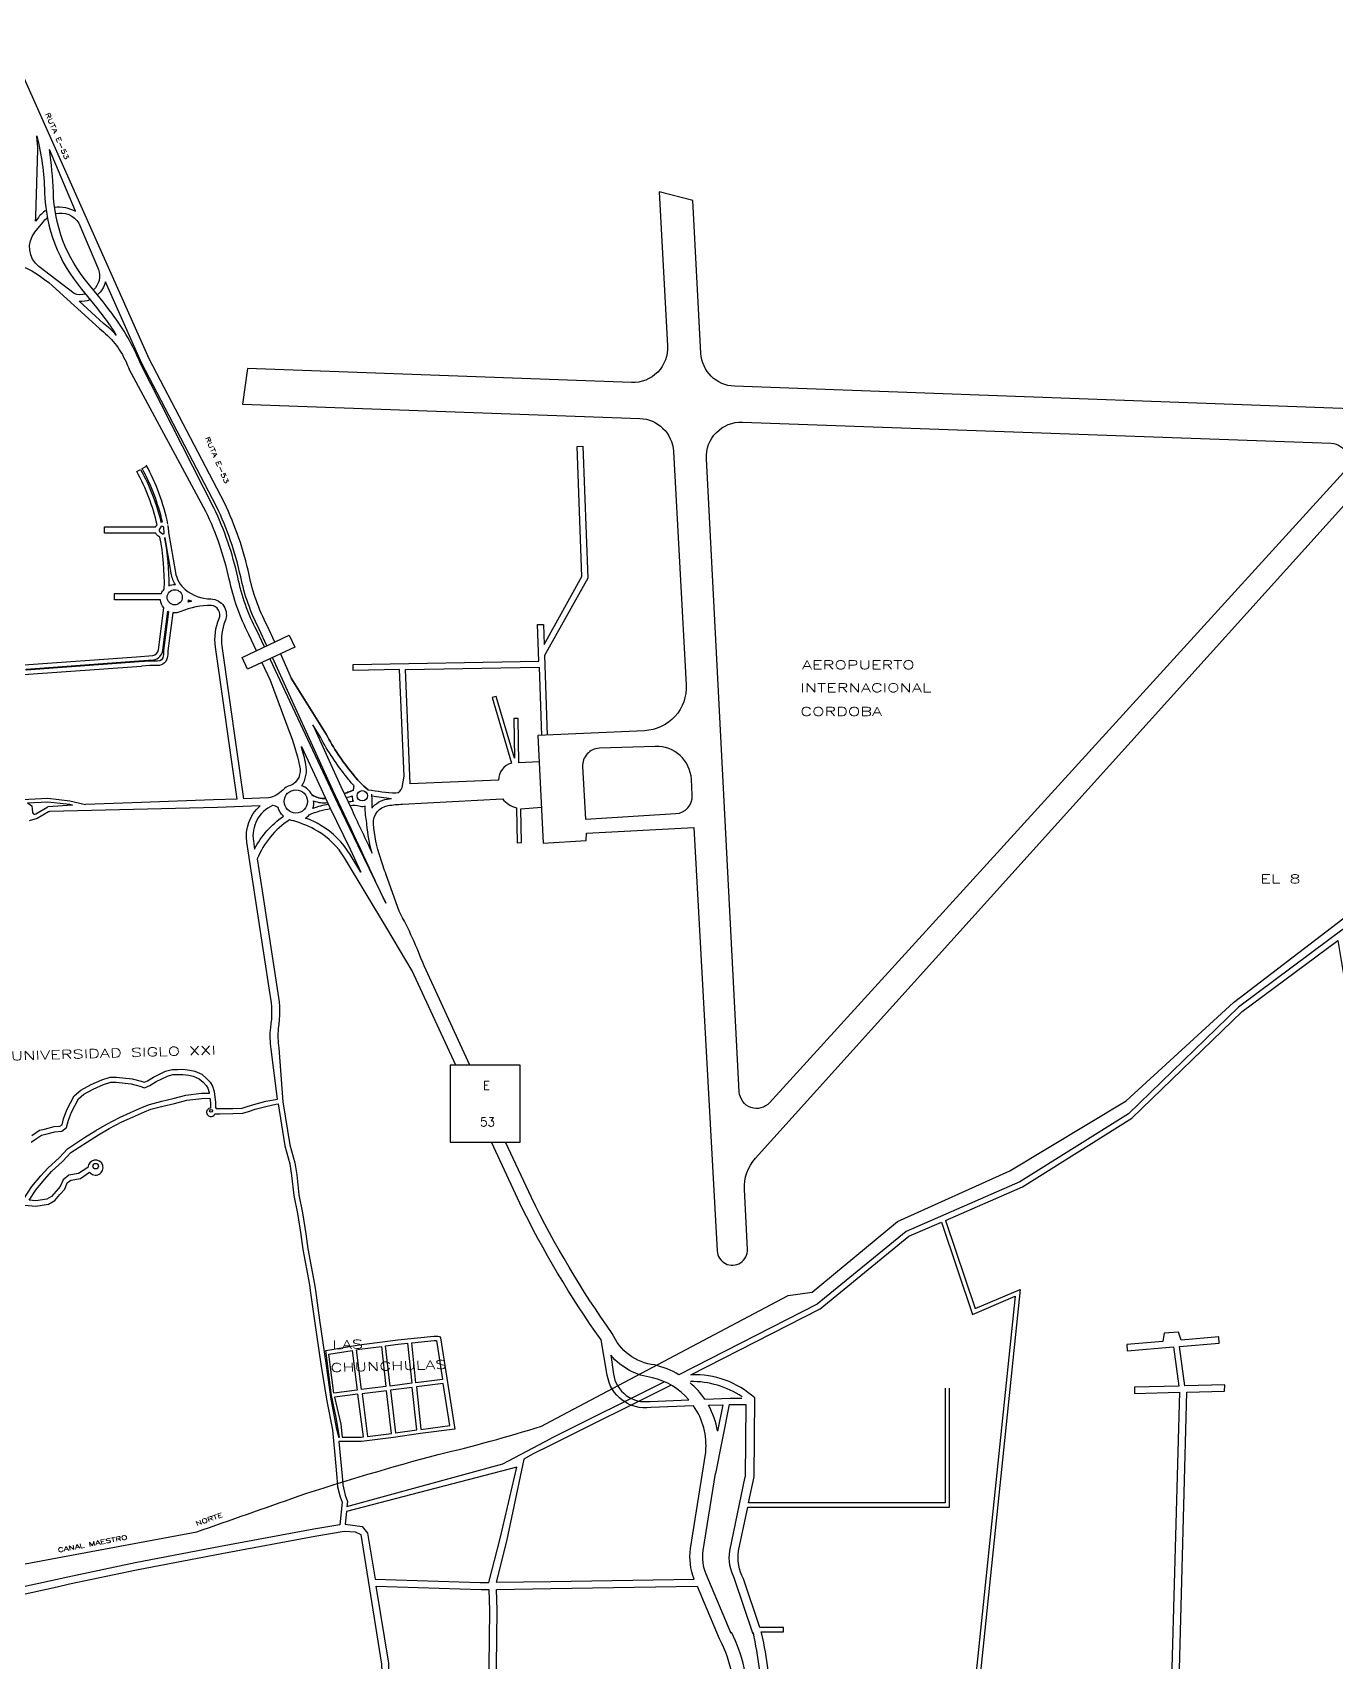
# Model space of a CAD drawing. Header units: millimetres. Extents: x 4375152 to 4409667, y 6523746 to 6549185.
# Drawn here: x 4383284 to 4386273, y 6533501 to 6537238 of the extents above; entities that cross this region are included whole.
import ezdxf
from ezdxf.enums import TextEntityAlignment as Align

# ---------------------------------------------------------------- set-up
doc = ezdxf.new("R2010")
doc.units = ezdxf.units.MM
for name, color, linetype in [('CANAL', 252, 'Continuous'), ('LINEA CALLE', 252, 'Continuous'), ('NOMBRE BARRIO', 8, 'Continuous'), ('NOMBRE CALLE', 252, 'Continuous')]:
    doc.layers.add(name, color=color, linetype=linetype)
doc.styles.add('ROMANS', font='romans')
doc.styles.add('S1', font='ROMANS')

msp = doc.modelspace()

# ---------------------------------------------------------------- linework, layer by layer
at = {"layer": 'CANAL', "transparency": 33554687, "flags": 128}
for points in [[(4384472.4, 6534051.8), (4385016.7, 6534340.5), (4385071.9, 6534347.8), (4385268.1, 6534510), (4385526, 6534626.3), (4385792.5, 6534786.7), (4386038.5, 6535012.7), (4387227.9, 6535923.2, 0.020953), (4387779.2, 6536285.5), (4387810.9, 6536492.4)], [(4383339.7, 6533738.6), (4383660.6, 6533798.3, 0.002932), (4383893, 6533879.9, -0.014144), (4384214.4, 6533975.8, 0.018994), (4384451.5, 6534040.7), (4384472.4, 6534051.8)]]:
    msp.add_lwpolyline(points, format="xyb", dxfattribs=at)
msp.add_lwpolyline([(4382391.5, 6533480.7), (4382420.2, 6533495.8), (4382655.5, 6533568.3), (4382781.2, 6533606.5), (4382912.1, 6533642.2), (4383016.4, 6533668.8), (4383204.9, 6533713.5), (4383339.7, 6533738.6)], dxfattribs=at)
at = {"layer": 'LINEA CALLE', "transparency": 33554687, "flags": 128}
for points in [[(4383551.3, 6536489.5), (4383217.6, 6537238.3)], [(4383533.5, 6536480.3), (4383450.7, 6536666.1)], [(4384825.6, 6534102.5), (4384885, 6534104.8)], [(4384885, 6534104.8), (4384910.9, 6534104.8)], [(4384834.2, 6534088.5), (4384867.4, 6534089.8), (4384855, 6534028.7)], [(4384882, 6534090.4), (4384850.1, 6533932.3)], [(4384882, 6534090.4), (4384920.1, 6534090.4), (4384918.5, 6533924)]]:
    msp.add_lwpolyline(points, dxfattribs=at)
for points in [[(4383314.7, 6536830.1, 0.108529), (4383294.8, 6536811.2), (4383290.1, 6536805.6, 0.032227), (4383291.1, 6536816.8), (4383295.8, 6536968.9, 0.018518), (4383293.2, 6537001.4, -0.0551), (4383311.2, 6536872.4, 0.170977), (4383396, 6536649.5, -0.012714), (4383449.5, 6536582.2, -0.022781), (4383475.4, 6536544.3, 0.046439), (4383446.5, 6536570.8), (4383390.4, 6536621.8, 0.110075), (4383415.5, 6536625.8)], [(4383531.2, 6536479.1, 0.063486), (4383465.4, 6536594.2, 0.012723), (4383411.3, 6536662.4, -0.171038), (4383331.2, 6536872.9, 0.025758), (4383322.4, 6536970)], [(4383405.4, 6536638.2, -0.158129), (4383378.7, 6536639.5), (4383298.2, 6536701.2, -0.4114), (4383288.5, 6536780.4), (4383306.8, 6536802.2, -0.08095), (4383317.5, 6536813.8)], [(4383336.1, 6536822.9, -0.327201), (4383389.8, 6536800.7), (4383434.6, 6536695, -0.304737), (4383423.2, 6536648, -0.304737)], [(4383450.6, 6536666.3, -0.153099), (4383432.6, 6536636.4)], [(4383797.2, 6535820), (4383779.7, 6535857.2, -0.068979), (4383734.8, 6535984.2, 0.056974), (4383681.2, 6536139.7), (4383505.5, 6536465.8)], [(4383815.3, 6535828.5), (4383797.7, 6535866, -0.069271), (4383754.4, 6535988.3, 0.056939), (4383699.4, 6536148.1), (4383531.2, 6536479.1)], [(4383821.3, 6535831.3), (4383803.7, 6535869, -0.069373), (4383761, 6535989.7, 0.056928), (4383705.5, 6536150.9), (4383533.5, 6536480.3)], [(4383839.5, 6535839.8), (4383821.6, 6535877.8, -0.069689), (4383780.5, 6535993.9, 0.056896), (4383723.6, 6536159.3), (4383551.3, 6536489.5)], [(4383852, 6535812.6), (4383877.2, 6535757.3), (4383956.8, 6535628.8, 0.0514), (4384017.2, 6535538.3, 0.062018), (4384053.3, 6535500.8, 0.02502), (4384117.2, 6535493.6, 0.339322), (4384131.2, 6535505.8), (4384136, 6535532.2), (4384125.7, 6535776.7), (4384019.3, 6535774.8), (4384019.1, 6535788.1), (4384445.2, 6535795.6), (4384442.3, 6535879.7), (4384455.6, 6535880.2), (4384457.1, 6535834.3), (4384543.8, 6535989.9), (4384532.9, 6536288.8), (4384546.2, 6536289.2), (4384557.2, 6535986.6), (4384458, 6535808.6), (4384464.2, 6535626.2)], [(4383809.9, 6535792.8), (4383828.9, 6535752.2), (4383871.8, 6535636.5, -0.041827), (4383896, 6535555.9, -0.373702), (4383875.2, 6535510.6, 0.138433), (4383857.5, 6535500, -0.166206), (4383824.4, 6535482), (4383767.7, 6535480)], [(4383828, 6535801.3), (4383984, 6535468.4), (4384030.1, 6535373.2), (4384093.8, 6535241), (4384093.8, 6535241, -0.000827), (4384049.1, 6535336.8, 0.001341), (4383998.3, 6535445.2), (4383972.4, 6535500.2), (4383833.9, 6535804.1)], [(4384053.3, 6535500.8, -0.062018), (4384017.2, 6535538.3, -0.0514), (4383956.8, 6535628.8), (4383877.2, 6535757.3)], [(4384019.9, 6535499.6), (4384010, 6535496.1, -0.00794), (4383998.3, 6535492, 0.00794), (4384010, 6535496.1), (4384019.9, 6535499.6, -0.011009), (4384021.1, 6535510.1, -0.049549), (4384005.1, 6535529.3, -0.050811), (4383943.8, 6535621.4), (4383926.3, 6535649.6), (4383990.5, 6535508.6), (4384016.4, 6535453.7, -0.001219), (4384062.6, 6535355.1, -0.046157), (4384050.5, 6535421.3, -0.015925), (4384050.3, 6535424.7, -0.062638), (4384046.9, 6535463, -0.14136), (4384035.1, 6535462.2, 0.118115), (4384011.6, 6535463.8)], [(4383924.5, 6535489, 0.167895), (4383956, 6535481, -0.167895), (4383924.5, 6535489, 0.196422), (4383901.1, 6535510, 0.202644), (4383910.6, 6535559, 0.020431), (4383900.2, 6535600.1), (4383965.9, 6535459.9), (4384012, 6535364.6), (4384036.6, 6535311.5), (4384012.1, 6535352.3, 0.124105), (4383944.8, 6535419.1, 0.057659), (4383909.4, 6535435.7, 0.072647), (4383918.5, 6535443.6, -0.072079), (4383967, 6535457.6)], [(4386873.1, 6535615.3), (4386050.4, 6535001.7), (4385797.9, 6534757.5), (4385548.5, 6534600.9), (4385287.7, 6534487.3), (4385083.3, 6534320.4), (4384766.5, 6534158.5, 0.079863), (4384710.7, 6534181, -0.272146), (4384613.6, 6534253.5, -0.041324), (4384428, 6534564.9), (4384368.9, 6534692.4)], [(4384061.3, 6535487.2, 0.014219), (4384106.7, 6535480.9, 0.014219)], [(4383962.5, 6535467.1, 0.050104), (4383926.6, 6535457.7, 0.109383), (4383928.4, 6535475.6, 0.137909), (4383960.5, 6535471.5)], [(4384007.2, 6535473.1, -0.051953), (4384019.7, 6535474.5, -0.139201), (4384017.9, 6535486.3), (4384009.5, 6535484.1, -0.000409), (4384002.9, 6535482.3)], [(4384061.8, 6535458.7, -0.192297), (4384096.9, 6535479.3, -0.011473), (4384106.7, 6535480.9, -0.011473)], [(4384286.9, 6534869.2), (4384181.6, 6535096.5, 0.036521), (4384124.4, 6535222.2), (4384094.7, 6535305.9, -0.005612), (4384081.5, 6535344.5, -0.056961), (4384065.4, 6535422.4, -0.391004), (4384099.4, 6535464.5, -0.041339), (4384132.3, 6535467.7), (4384361.6, 6535480.1, 0.162582), (4384393.8, 6535459.1), (4384395.7, 6535379.4), (4384405.6, 6535379.6), (4384403.7, 6535457.4), (4384450.8, 6535460.7)], [(4384124.4, 6535222.2), (4384094.7, 6535305.9, -0.005612), (4384081.5, 6535344.5, -0.056961), (4384065.4, 6535422.4, -0.391004), (4384099.4, 6535464.5, -0.041339), (4384132.3, 6535467.7)], [(4384825.6, 6534102.5, 0.066061), (4384792.4, 6534139.7, 0.066061)], [(4384855.2, 6534029.6, 0.083065), (4384834.2, 6534088.5, -0.272146)], [(4384886.3, 6533564.7), (4384828.7, 6533700.6, -0.125398), (4384822.2, 6533755.3), (4384850.1, 6533932.3, 0.153119)], [(4384936.7, 6533563.6), (4384894.2, 6533690.5, -0.163316), (4384883.2, 6533754.3), (4384918.5, 6533924, 0.153119)]]:
    msp.add_lwpolyline(points, format="xyb", dxfattribs=at)
at = {"layer": 'LINEA CALLE', "transparency": 33554687}
for points in [[(4383333.9, 6536837.8, -0.154817), (4383382.1, 6536828.3), (4383322.4, 6536970)], [(4386641.1, 6536362.6), (4384893.9, 6536426.7, -0.388499), (4384816.9, 6536502.4), (4384798.7, 6536852.7), (4384721.1, 6536873), (4384740.5, 6536519.6, -0.441227), (4384657.7, 6536435.3), (4383776.7, 6536467.6), (4383765.2, 6536385.8), (4384676.7, 6536353, -0.387893), (4384753.8, 6536277.4), (4384783.1, 6535741.8, -0.416835), (4384687.8, 6535636.4), (4384443, 6535625.2), (4384454.7, 6535378.3), (4384553.8, 6535384.2), (4384554.7, 6535401.1), (4384801, 6535414.6), (4384854.2, 6534442.9, 1), (4384923.8, 6534446.5), (4384916.7, 6534583.4, -0.198952), (4384942.3, 6534655.6), (4386384.6, 6536255.7, -0.221831)], [(4383080.6, 6536725.3), (4383112.2, 6536724.4), (4383118.9, 6536726.7), (4383157.8, 6536724.5, -0.18349), (4383329.5, 6536656.9), (4383436.9, 6536559.3, -0.126384), (4383497.9, 6536482.7, 0.001383), (4383505.5, 6536465.8)], [(4384905, 6534807.5), (4384829.5, 6536260.4, -0.44021), (4384912.2, 6536344.5), (4386263.2, 6536295.9, -0.638641), (4386291.4, 6536229), (4384974.6, 6534782.7, -0.666323), (4384905, 6534807.5)], [(4383531.4, 6536235.9, -0.068534), (4383577.9, 6536115.2, -0.064033), (4383581.4, 6536115.4, 0.069072), (4383534.9, 6536237.8, 0.069072)], [(4383162.9, 6536225.3), (4383160.9, 6535880.3, 0.129265), (4383167, 6535860.9, 0.091125), (4383189, 6535837.1), (4383217.1, 6535816, -0.159816), (4383237.3, 6535786.4), (4383237.5, 6535764.1, 0.646695), (4383255.2, 6535757.8), (4383263.4, 6535765.2), (4383533.6, 6535784.8)], [(4383172.9, 6536225.3), (4383170.9, 6535880.5, 0.12706), (4383175.4, 6535866.3, 0.091125), (4383195, 6535845.1), (4383222.6, 6535824.5, 0.003958), (4383254.8, 6535796.3), (4383264.1, 6535787.3), (4383522.2, 6535806)], [(4383522.2, 6535806), (4383559.5, 6535808.7, 0.32559), (4383572.3, 6535822.3), (4383584.5, 6535918.2, -0.156246), (4383576.9, 6535936.4), (4383471.6, 6535936.4), (4383471.6, 6535951.4), (4383579.2, 6535951.4, -0.09375), (4383585.7, 6535961.5, 0.055256), (4383575.5, 6536080.6), (4383571, 6536083.9, -0.119609), (4383566, 6536089.5), (4383448.8, 6536089.5), (4383448.8, 6536104.5), (4383566, 6536104.5, -0.032697), (4383567.1, 6536106.3), (4383569.1, 6536109, 0.070662), (4383522.7, 6536231)], [(4383585.6, 6536090.1), (4383584.7, 6536101.9, 0.669534), (4383577.8, 6536104.1), (4383575.2, 6536100.5, 0.424808), (4383576.8, 6536092), (4383581.9, 6536088.3, 0.508878), (4383585.6, 6536090.1)], [(4383593.5, 6536107.2, -0.085129), (4383594.6, 6536102.7), (4383595.6, 6536091), (4383611.2, 6535999.6, 0.179444), (4383633.9, 6535960.1, 0.175341), (4383692.8, 6535938.8, -0.526752), (4383725.3, 6535888.1, 0.133901), (4383718.1, 6535830.3), (4383767.7, 6535480)], [(4383527.4, 6535796.4), (4383560.7, 6535798.8, 0.332369), (4383582.2, 6535821), (4383593.6, 6535910.7, 0.016382), (4383595.5, 6535909.8), (4383584.1, 6535820.5, -0.012288), (4383583.4, 6535808.2, -0.403909), (4383570.2, 6535795.7, 0.012596), (4383552.4, 6535796.2), (4383528.4, 6535794.4)], [(4383752.6, 6535479.4), (4383703.2, 6535828.2, -0.133901), (4383711.5, 6535893.9, 0.499744), (4383694, 6535923.8, 0.093602), (4383623.6, 6535910.1, -0.146319), (4383605.3, 6535907), (4383594.1, 6535819.7, -0.01169), (4383593.4, 6535807.5, -0.403806), (4383569.9, 6535785.8, 0.012456), (4383552.7, 6535786.2), (4383533.6, 6535784.8)], [(4383528.4, 6535794.4), (4383268.6, 6535775.6, 0.031817), (4383268.5, 6535777.6), (4383527.4, 6535796.4)], [(4384445.9, 6535564.6), (4384398.9, 6535562.9), (4384397.9, 6535664.3), (4384388, 6535664.2), (4384389, 6535573.4), (4384347, 6535715), (4384337.6, 6535712.2), (4384382, 6535562, 0.330138), (4384352.7, 6535522.7), (4384150.1, 6535514.1), (4384139, 6535776.9), (4384445.6, 6535782.3), (4384451, 6535625.5)], [(4383785.3, 6535315.3), (4383775.3, 6535380.3, -0.256238), (4383805.4, 6535464), (4383805.4, 6535464), (4383707.5, 6535460.4)], [(4383834.2, 6535465, 0.335469), (4383790.2, 6535382.6), (4383792.9, 6535364.8, -0.123262), (4383859, 6535440.2, -0.143501), (4383846.9, 6535460.2, 0.058653), (4383834.4, 6535465), (4383834.2, 6535465)], [(4384254.3, 6534869.2), (4384154.3, 6535085), (4384096.1, 6535183.6), (4383999.2, 6535344.5, 0.124325), (4383937, 6535406.2, 0.056566), (4383882.8, 6535429.5, -0.059393), (4383873.2, 6535431.6, 0.155754), (4383798.9, 6535342), (4383810.1, 6535269.1)], [(4383810.1, 6535269.1), (4383846, 6535034.1, -0.089502), (4383847.2, 6534952.9, 0.060989), (4383848.5, 6534908.2), (4383857.8, 6534784.4)], [(4385377.9, 6534512.8), (4385554.5, 6534589.7), (4385805.7, 6534747.5), (4386058.6, 6534992.1), (4386277.9, 6535155.3), (4386290.9, 6535077.2, 0.034587), (4386451.9, 6534879.1), (4386444.5, 6534818.9), (4386481.7, 6533295.7)], [(4384472.4, 6533684.3), (4384801.2, 6533689.6, -0.126371), (4384792.9, 6533759.5), (4384827.9, 6533981.2, 0.176555), (4384800.2, 6534087.2), (4384701.7, 6534083.3, -0.412207), (4384602.1, 6534157.8), (4384587.7, 6534238.9, -0.041007), (4384401.3, 6534552.2), (4384336.3, 6534692.4)], [(4385377.5, 6534127.7), (4385377.5, 6533864.6), (4384977.3, 6533864.6), (4384926.4, 6533864.6), (4384938.7, 6533924), (4384940.4, 6534105.4, 0.197603), (4384794.1, 6534158.3), (4385090.2, 6534309.7), (4385294.3, 6534476.4), (4385368.7, 6534508.8)], [(4384472.4, 6533668.2), (4384808, 6533673.6), (4384859.1, 6533553.1, -0.138373), (4384894, 6533378.6), (4384901.1, 6533205.1), (4384349.6, 6533188.8), (4384346.5, 6533277.7)]]:
    msp.add_lwpolyline(points, format="xyb", dxfattribs=at)
for points in [[(4383522.7, 6536231), (4383531.4, 6536235.9)], [(4383534.9, 6536237.8), (4383543.7, 6536242.7)], [(4383375.3, 6535465.7), (4383318.7, 6535461.5)], [(4383698.4, 6535477.5), (4383533.1, 6535471.5), (4383404.6, 6535466.8)], [(4383752.6, 6535479.4), (4383698.4, 6535477.5)], [(4385910.8, 6533338.5), (4385932, 6534118.7), (4386018.5, 6534120.9), (4386018.7, 6534135.3), (4385927.5, 6534132.9), (4385915.2, 6534223.5), (4386005.6, 6534230.9), (4386004.9, 6534245.2), (4385918.7, 6534238.2), (4385912.6, 6534256.3), (4385880.1, 6534253.7), (4385876.6, 6534234.7), (4385794.1, 6534228), (4385795.1, 6534213.7), (4385900.8, 6534222.3), (4385913.1, 6534132.6), (4385811.7, 6534130), (4385811.3, 6534115.6), (4385914.7, 6534118.3), (4385893.7, 6533348.4)], [(4384733.5, 6534142.3), (4384472.4, 6534012.5)], [(4384748.8, 6534134.6), (4384472.4, 6533997)], [(4384472.4, 6533996.9), (4384430.6, 6533976), (4384410.7, 6533964.8), (4384371, 6533776.6), (4384347.5, 6533682.3), (4384472.4, 6533684.3)], [(4384107.4, 6533277.7), (4384100.6, 6533496.7), (4384072, 6533673.4), (4384312.8, 6533665.6), (4384330.5, 6533665.9), (4384331.9, 6533617.7), (4384328.4, 6533297), (4384329, 6533277.7)], [(4384346.5, 6533277.7), (4384345.8, 6533297.5), (4384349.3, 6533618.2), (4384347.9, 6533666.1), (4384472.4, 6533668.2)]]:
    msp.add_lwpolyline(points, dxfattribs=at)
for points in [[(4383587.5, 6536078.8, -0.029443), (4383586.1, 6536078.4, -0.049969), (4383595.9, 6535968.7, -0.121419), (4383611.1, 6535971.5, -0.093748), (4383601.4, 6535997.8)], [(4383648.3, 6535933.5, 0.009371), (4383640.7, 6535931.6, 0.041322), (4383641.5, 6535936.9, 0.01767), (4383648.3, 6535933.5)], [(4384759.5, 6535446, 0.412028), (4384797, 6535488.1), (4384795, 6535524.9, 0.408307), (4384712.3, 6535600.5), (4384584, 6535596.1, 0.419853), (4384545.4, 6535553.9), (4384551.9, 6535433.1)]]:
    msp.add_lwpolyline(points, format="xyb", close=True, dxfattribs=at)
at = {"layer": 'LINEA CALLE', "transparency": 33554687, "flags": 128}
msp.add_lwpolyline([(4383776.9, 6535777.4), (4383764.1, 6535804.5), (4383872.6, 6535855.4), (4383885.4, 6535828.2)], close=True, dxfattribs=at)
at = {"layer": 'LINEA CALLE', "linetype": 'ByBlock', "transparency": 33554687}
for points in [[(4383119.4, 6535426.2), (4383129.5, 6535435.8), (4383193.8, 6535463), (4383260.3, 6535478.5), (4383318.6, 6535481.4), (4383369.4, 6535475.7), (4383404.6, 6535466.8)], [(4383271.8, 6535470.8), (4383318.4, 6535473.1), (4383368, 6535467.6), (4383375.3, 6535465.7)], [(4383280.5, 6534692.4), (4383288.2, 6534697.9), (4383304, 6534708.6), (4383313.6, 6534710.6), (4383334.7, 6534716.2), (4383350.3, 6534717.2), (4383361.4, 6534725.5), (4383365.6, 6534742.5), (4383372.9, 6534761.4), (4383388.6, 6534791.3), (4383401.3, 6534802.3), (4383422.9, 6534814.2), (4383446.3, 6534824.5), (4383463, 6534830), (4383475.4, 6534830), (4383510, 6534825.7), (4383529.7, 6534820.8), (4383540.7, 6534817.2), (4383552.3, 6534822.6), (4383566.8, 6534831.1), (4383592.8, 6534843.8), (4383605.6, 6534847.3), (4383616.8, 6534847.3), (4383628.1, 6534847.7), (4383642.3, 6534846.1), (4383651.8, 6534843.7), (4383666, 6534837.8), (4383674.7, 6534830.2), (4383681.5, 6534822.6), (4383685.9, 6534816), (4383688.9, 6534806.1), (4383689, 6534805)], [(4383263.6, 6534562), (4383282, 6534590.5), (4383302.6, 6534614.9), (4383318.7, 6534632.9), (4383345.1, 6534657.3), (4383363.7, 6534677.2), (4383402.9, 6534702.9), (4383428.6, 6534719), (4383453.7, 6534733.7), (4383483.3, 6534749.1), (4383508.4, 6534760.1), (4383535.4, 6534772.3), (4383551.5, 6534778.7), (4383579.8, 6534786.4), (4383606.1, 6534792.2), (4383635.1, 6534799.9), (4383671.1, 6534804.4), (4383689.7, 6534805)], [(4383857.8, 6534784.4), (4383874.1, 6534686.2), (4383885.5, 6534644.7), (4383889.5, 6534616.9), (4383894.2, 6534571.6), (4383903, 6534530.3), (4383910.3, 6534481.8), (4383915.1, 6534447.6), (4383930.3, 6534366.3), (4383932.3, 6534351.6)], [(4383920.5, 6534351.6), (4383930, 6534282), (4383945, 6534183.1), (4383958.5, 6534097.8), (4383972, 6534032.2), (4383978.8, 6533957.5), (4383981.5, 6533922.8), (4383983, 6533901), (4383987, 6533886.6), (4383989.5, 6533878.7), (4383993.7, 6533866), (4383988.5, 6533814.3), (4383928.6, 6533803.9), (4383714.9, 6533764.8), (4383519.1, 6533726.8), (4383364.7, 6533694.4), (4383339.7, 6533688.9)], [(4383932.3, 6534351.6), (4383941.6, 6534283.7), (4383956.6, 6534184.9), (4383968.1, 6534102.8), (4383981, 6534033.6), (4383985.3, 6534015.4), (4383988, 6534015.4), (4383979.8, 6534060.6), (4383969.5, 6534110.9), (4383956.3, 6534214.4), (4384032.5, 6534226.8), (4384121.2, 6534238.4), (4384204, 6534246.7), (4384213.5, 6534246.9), (4384216.9, 6534246.3), (4384219.4, 6534243.3), (4384252, 6534033.7), (4384173.9, 6534023.5), (4384111.9, 6534014.6), (4384037.9, 6534005.7), (4383986.2, 6534005.7), (4383993.5, 6533925.6), (4383995.5, 6533905.6), (4384000.8, 6533882.4), (4384005.8, 6533867.4), (4384004.7, 6533856), (4384362.2, 6533953.8), (4384472.4, 6534012.5)], [(4383339.7, 6533688.9), (4383202, 6533658.6), (4383201.4, 6533754), (4383200.6, 6533797.8), (4383198.5, 6533812.8), (4383197.4, 6533823.5), (4383192.3, 6533837.5), (4383147.4, 6533961.9), (4383132, 6534008.9), (4383121.4, 6534070.7), (4383109.9, 6534137.9), (4383112.7, 6534196.6), (4383124.2, 6534266)], [(4384153.4, 6534231.9), (4384204.6, 6534237), (4384210.5, 6534237.1), (4384224.3, 6534148), (4384163.1, 6534140.2), (4384153.4, 6534231.9)], [(4384174.5, 6534033.2), (4384240.8, 6534041.7), (4384225.8, 6534138.4), (4384164.2, 6534130.6), (4384174.5, 6534033.4)], [(4383339.7, 6533672.1), (4383368.1, 6533678.4), (4383522.3, 6533710.8), (4383718, 6533748.7), (4383931.4, 6533787.8), (4383998.1, 6533799.3), (4384023.5, 6533797.8), (4384036.3, 6533791.6)], [(4384036.3, 6533791.6), (4384084.4, 6533494.1), (4384086, 6533443.3), (4384091.2, 6533277.7)], [(4383244.3, 6533156.1), (4383229.5, 6533155.6), (4383208.8, 6533145), (4383203.3, 6533642.2), (4383339.7, 6533672.1)]]:
    msp.add_lwpolyline(points, dxfattribs=at)
for points in [[(4383271.8, 6535470.8), (4383282, 6535463.8), (4383283.7, 6535449, 0.543366), (4383291.2, 6535445.3), (4383318.7, 6535461.5)], [(4383707.5, 6535460.4), (4383322.7, 6535450.7, 0.124469), (4383320.4, 6535450.1), (4383294.1, 6535434.9), (4383275.4, 6535429.9)], [(4383281.5, 6534707.5), (4383299.3, 6534719.5), (4383310.9, 6534722), (4383332.9, 6534727.8), (4383346.1, 6534728.6), (4383351.1, 6534732.3), (4383354.4, 6534746), (4383362.2, 6534766.2), (4383379.2, 6534798.7), (4383394.6, 6534811.9), (4383417.7, 6534824.7), (4383442.2, 6534835.5), (4383461.2, 6534841.7), (4383476.1, 6534841.7), (4383512.1, 6534837.2), (4383533, 6534832.1), (4383539.9, 6534829.8), (4383546.9, 6534833), (4383561.3, 6534841.4), (4383588.7, 6534854.8), (4383604, 6534859), (4383616.5, 6534859), (4383628.6, 6534859.5), (4383644.4, 6534857.6), (4383655.5, 6534854.8), (4383672.2, 6534847.9), (4383682.9, 6534838.6), (4383690.8, 6534829.8), (4383696.7, 6534821), (4383700.4, 6534808.4), (4383703.3, 6534783.2), (4383703.3, 6534771.4), (4383705.1, 6534769.1), (4383712.8, 6534769.1), (4383742.8, 6534769.6), (4383764.1, 6534770.3), (4383775.6, 6534773.7), (4383791, 6534778.9), (4383818.8, 6534786.4), (4383845.2, 6534790.9), (4383831.1, 6534905.9, -0.061486), (4383829.8, 6534955.2, 0.090635), (4383828.8, 6535031.1), (4383785.3, 6535315.3)], [(4383265.3, 6534548), (4383291, 6534545.5), (4383319.9, 6534550), (4383334.7, 6534558.3), (4383346.3, 6534571.8), (4383357.2, 6534584.6), (4383363, 6534598.8), (4383371.4, 6534605.2), (4383393.3, 6534609), (4383414, 6534623.4, 6.117005), (4383410.5, 6534633.9), (4383388.7, 6534620.1), (4383366.5, 6534616.2), (4383353.4, 6534606.1), (4383347.1, 6534590.8), (4383337.4, 6534579.4), (4383327.2, 6534567.5), (4383316.1, 6534561.2), (4383290.7, 6534557.3), (4383275.4, 6534558.8), (4383291.5, 6534583.5), (4383311.5, 6534607.2), (4383327, 6534624.7), (4383353.3, 6534649), (4383371.3, 6534668.2), (4383409.2, 6534693), (4383434.7, 6534708.9), (4383459.4, 6534723.5), (4383488.3, 6534738.6), (4383513.1, 6534749.4), (4383540, 6534761.5), (4383555.2, 6534767.6), (4383582.5, 6534775), (4383608.9, 6534780.8), (4383637.3, 6534788.4), (4383672, 6534792.7), (4383690.4, 6534793.3), (4383691.6, 6534782.5), (4383691.6, 6534770.4, 1.827253), (4383701.8, 6534757.4), (4383712.9, 6534757.4), (4383743.1, 6534757.9), (4383766, 6534758.7), (4383779.2, 6534762.6), (4383794.4, 6534767.7), (4383821.6, 6534775), (4383841.7, 6534779.4), (4383846.7, 6534780), (4383862.6, 6534683.7), (4383874.1, 6534642.3), (4383877.9, 6534615.4), (4383882.7, 6534569.8), (4383891.5, 6534528.2), (4383898.7, 6534480.1), (4383903.5, 6534445.7), (4383918.8, 6534364.5), (4383920.5, 6534351.6)]]:
    msp.add_lwpolyline(points, format="xyb", dxfattribs=at)
at = {"layer": 'LINEA CALLE'}
msp.add_lwpolyline([(4385368.7, 6534508.8), (4385439.9, 6534297.1), (4385538, 6534338.7), (4385441.5, 6533410.2), (4384978.3, 6533397.6, 0.040712), (4384956.9, 6533563.6), (4384955.3, 6533568.5), (4385006.2, 6533568.5), (4385006.2, 6533578.2), (4384952, 6533578.3), (4384914.4, 6533690.5, -0.163316), (4384903.4, 6533754.3), (4384924.3, 6533854.9), (4384977.3, 6533854.9), (4385387.1, 6533854.9), (4385387.1, 6534127.7)], format="xyb", dxfattribs=at)
msp.add_lwpolyline([(4385377.9, 6534512.8), (4385445.9, 6534310.5), (4385549.7, 6534354.5), (4385451.6, 6533410.5), (4385752.7, 6533418.6), (4385800.2, 6533402.6)], dxfattribs=at)
at = {"layer": 'LINEA CALLE', "linetype": 'ByBlock', "transparency": 33554687}
for points in [[(4384038.3, 6534124.4), (4384026.4, 6534216), (4384033.9, 6534217.2), (4384083.8, 6534223.7), (4384094.4, 6534131.5)], [(4384104, 6534132.7), (4384093.5, 6534225), (4384122.3, 6534228.8), (4384143.7, 6534230.9), (4384153.5, 6534139)], [(4383974.6, 6534116.3), (4383963.1, 6534205.7), (4384016.8, 6534214.4), (4384028.6, 6534123.2)], [(4383994.1, 6534015.4), (4384037.3, 6534015.4), (4384042.5, 6534016), (4384029.9, 6534113.6), (4383976.5, 6534106.8), (4383990.8, 6534045.4)], [(4384052.1, 6534017.2), (4384106.7, 6534023.8), (4384095.5, 6534121.9), (4384039.5, 6534114.8)], [(4384116.4, 6534025.1), (4384164.9, 6534032.1), (4384154.5, 6534129.3), (4384105.1, 6534123.1)], [(4384000.6, 6533815.4), (4384040, 6533810.6), (4384052.3, 6533795), (4384069.4, 6533689.5), (4384310.2, 6533681.7), (4384330.1, 6533682), (4384357.1, 6533786.1), (4384394.3, 6533946.7), (4384003.5, 6533844.4)]]:
    msp.add_lwpolyline(points, close=True, dxfattribs=at)
at = {"layer": 'LINEA CALLE', "transparency": 33554687, "flags": 128}
msp.add_lwpolyline([(4384610.2, 6534203.2), (4384616.2, 6534159.9, 0.414689), (4384700.4, 6534097.5), (4384789.4, 6534101, 0.156822), (4384705.6, 6534151.8, -0.188094)], format="xyb", close=True, dxfattribs=at)
at = {"layer": 'LINEA CALLE', "transparency": 33554687}
for centre, radius in [((4383609.7, 6535942.5), 17.4), ((4383887.6, 6535474.1), 26.6), ((4384040.1, 6535487), 11.9)]:
    msp.add_circle(centre, radius, dxfattribs=at)
at = {"layer": 'LINEA CALLE', "linetype": 'ByBlock', "transparency": 33554687}
for centre, radius in [((4383693, 6534764), 3.19), ((4383428.3, 6534637.2), 6.34)]:
    msp.add_circle(centre, radius, dxfattribs=at)
at = {"layer": 'LINEA CALLE', "transparency": 33554687}
for centre, radius, start, end in [((4383117.8, 6536012.5), 486.1, 11.6418, 28.7102), ((4384040.1, 6535487), 21.9, 0, 9.3731), ((4383952.9, 6535473.2), 110, 354.1657, 7.18), ((4384794.4, 6533929.7), 213.4, 56.7437, 90.4104), ((4384586.6, 6533413.9), 337.5, 357.5516, 27.1711), ((4383930.2, 6533352.9), 1029.5, 2.6448, 12.0007)]:
    msp.add_arc(centre, radius, start, end, dxfattribs=at)
at = {"layer": 'NOMBRE CALLE', "transparency": 33554687}
msp.add_lwpolyline([(4384241.9, 6534869.2), (4384241.9, 6534692.4), (4384402.4, 6534692.4), (4384402.4, 6534869.2)], close=True, dxfattribs=at)

# ---------------------------------------------------------------- texts
at = {"layer": 'CANAL', "transparency": 33554687, "style": 'ROMANS', "width": 1.5}
for s, rotation, p in [('NORTE', 19.0779, (4383659.9, 6533811.7)), ('CANAL MAESTRO', 10.6641, (4383342.5, 6533751))]:
    msp.add_text(s, height=10, rotation=rotation, dxfattribs=at).set_placement(p)
at = {"layer": 'NOMBRE BARRIO', "transparency": 33554687, "style": 'S1', "width": 1.5}
for s, p in [('AEROPUERTO', (4385048.8, 6535777.4)), ('INTERNACIONAL', (4385045, 6535725)), ('CORDOBA', (4385045, 6535670.4)), ('EL 8', (4386100.2, 6535286.2))]:
    msp.add_text(s, height=20, dxfattribs=at).set_placement(p)
for s, p in [('UNIVERSIDAD SIGLO XXI', (4383234, 6534880)), ('LAS', (4383971.4, 6534217.1)), ('CHUNCHULAS', (4383967.6, 6534164.7))]:
    msp.add_text(s, height=20, rotation=1.6578, dxfattribs=at).set_placement(p)
at = {"layer": 'NOMBRE CALLE', "transparency": 33554687, "style": 'ROMANS', "width": 1.5}
for p in [(4383312.5, 6537051.9), (4383679.4, 6536308.5)]:
    msp.add_text('RUTA E-53', height=10.1, rotation=293.2786, dxfattribs=at).set_placement(p)
at = {"layer": 'NOMBRE CALLE', "transparency": 33554687, "style": 'ROMANS'}
for s, p in [('E', (4384324.8, 6534822.3)), ('53', (4384327.3, 6534738.5))]:
    msp.add_text(s, height=20, dxfattribs=at).set_placement(p, align=Align.MIDDLE)

doc.saveas('drawing.dxf')
